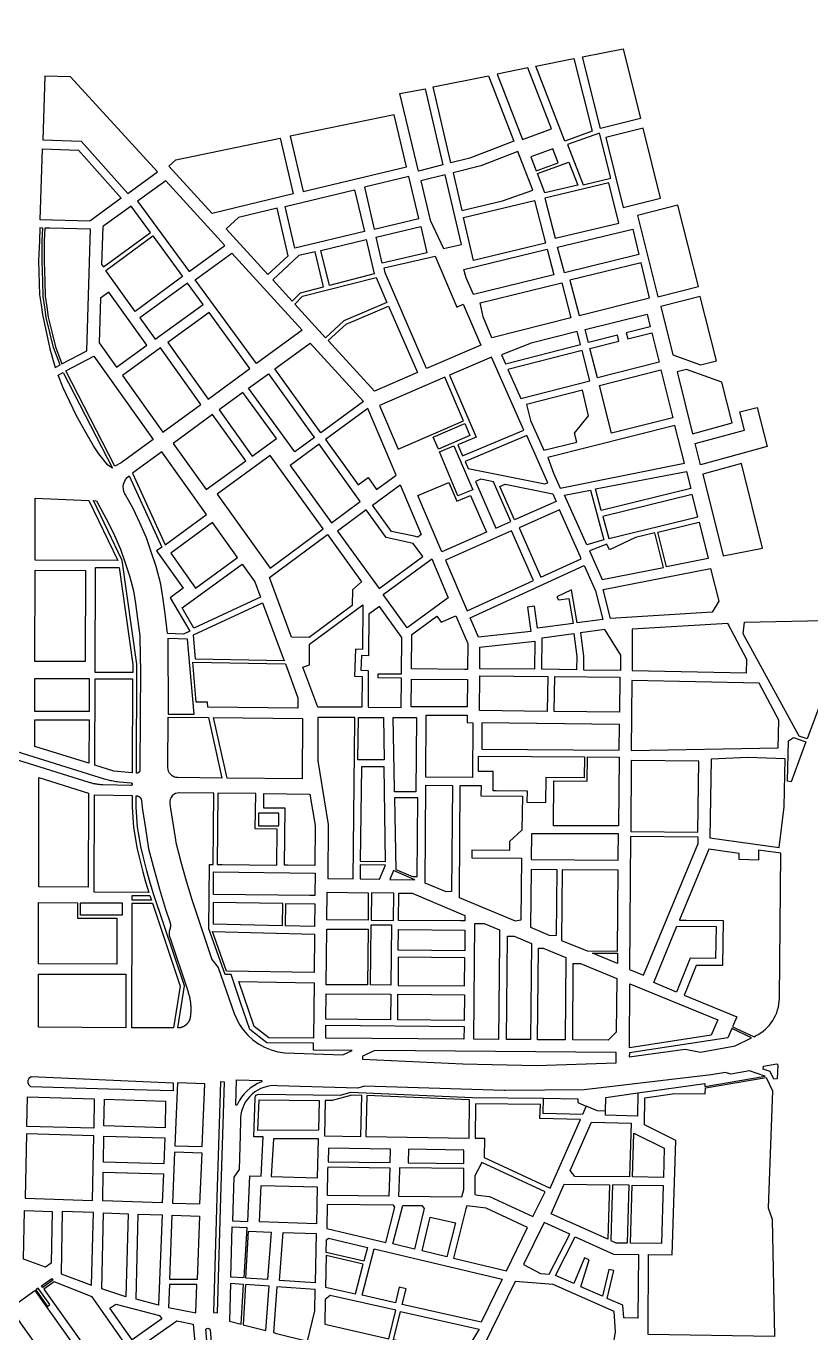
# Model space of a CAD drawing. Extents: x 407811 to 416949, y 4498993 to 4508589.
# Drawn here: x 409411 to 410185, y 4502920 to 4504209 of the extents above; entities that cross this region are included whole.
import ezdxf

# ---------------------------------------------------------------- set-up
doc = ezdxf.new("R2010")
doc.units = 0
doc.header["$LTSCALE"] = 40
doc.header["$MEASUREMENT"] = 0
for name, color, linetype in [('Images', 253, 'CONTINUOUS'), ('ΟΙΚ. ΤΕΤΡΑΓΩΝΑ ΣΤΑΥΡΟΥΠΟΛΗ', 74, 'CONTINUOUS'), ('ΟΙΚ.ΤΕΤΡΑΓΩΝΑ ΠΟΛΙΧΝΗ', 112, 'CONTINUOUS'), ('υπόλοιπο θεσσαλονίκης', 7, 'CONTINUOUS')]:
    doc.layers.add(name, color=color, linetype=linetype)
picture_1 = doc.add_image_def('image1.tif', size_in_pixel=(10278, 10088))

msp = doc.modelspace()

# ---------------------------------------------------------------- linework, layer by layer
at = {"layer": 'ΟΙΚ. ΤΕΤΡΑΓΩΝΑ ΣΤΑΥΡΟΥΠΟΛΗ'}
for points in [[(409429.2, 4504159.3), (409427.1, 4504096.4), (409465, 4504095), (409511, 4504043.6), (409540.3, 4504064.9), (409454.6, 4504158.6)], [(409773.8, 4504120.9), (409671.2, 4504099.9), (409684, 4504045.4), (409786, 4504069.9)], [(409661.4, 4504097.9), (409674.2, 4504043), (409594.1, 4504023.7), (409551.4, 4504070.5), (409558.4, 4504076.8)], [(409426.8, 4504087.4), (409462.3, 4504086.1), (409504.5, 4504038.9), (409473.4, 4504016.2), (409424.5, 4504017.5)], [(409788.3, 4504060.1), (409744.4, 4504049.6), (409754.1, 4504008.3), (409798.1, 4504018.8)], [(409548.4, 4504056), (409520.7, 4504035.8), (409571.6, 4503966.4), (409606.8, 4503992.1)], [(409734.7, 4504047.2), (409744.4, 4504005.9), (409675.8, 4503989.5), (409666.3, 4504030.8)], [(409514.2, 4504031.1), (409486.3, 4504010.8), (409485.1, 4503973.5), (409486.9, 4503971), (409533.3, 4504005)], [(409658.5, 4504028.9), (409620.3, 4504019.8), (409608.1, 4504008.5), (409649.3, 4503963.5), (409669.3, 4503982.1)], [(409424.2, 4504009.5), (409423.7, 4503996.8), (409422.9, 4503977.2), (409424, 4503943.7), (409425.4, 4503933.8), (409426.7, 4503924.3), (409434, 4503890.4), (409439.4, 4503871.8), (409444.1, 4503874.5), (409437.7, 4503891.7), (409433.9, 4503906.5), (409430.4, 4503921.2), (409429.1, 4503931.3), (409427.6, 4503942), (409427.1, 4503956.9), (409426.5, 4503976.6), (409426.4, 4503996.8), (409427.2, 4504009.4)], [(409434.2, 4504009.2), (409429.2, 4504009.3), (409428.4, 4503996.7), (409428.5, 4503976.7), (409429.1, 4503957), (409429.6, 4503942.1), (409431.1, 4503931.6), (409432.3, 4503921.5), (409435.9, 4503907), (409439.6, 4503892.3), (409445.9, 4503875.5), (409470.4, 4503888.4), (409474.2, 4504008.2)], [(409800, 4504011), (409806.2, 4503984.9), (409761.9, 4503974.8), (409755.9, 4504000.4)], [(409491.5, 4503964.4), (409489.2, 4503967.7), (409535.7, 4504001.8), (409565.1, 4503961.6), (409518.1, 4503927.2)], [(409746.2, 4503998.2), (409754.2, 4503964.1), (409709.9, 4503952.9), (409701.6, 4503987.4)], [(409613.6, 4503984.7), (409683, 4503908.8), (409638, 4503875.7), (409577.5, 4503958.3)], [(409695.7, 4503986.1), (409679.7, 4503982.3), (409654, 4503958.3), (409673.1, 4503937.4), (409681.3, 4503945.6), (409704, 4503951.4)], [(409814.3, 4503981.6), (409835.5, 4503931.4), (409842, 4503934.2), (409859.2, 4503894), (409805.8, 4503870.9), (409765, 4503965.2), (409763.9, 4503970.1)], [(409569.8, 4503955.2), (409522.8, 4503920.8), (409537.9, 4503899.7), (409585.3, 4503934.1)], [(409756.2, 4503960.5), (409766.7, 4503936.1), (409724.2, 4503917.9), (409706.1, 4503901.3), (409675.8, 4503934.4), (409683.4, 4503942.1)], [(409492.2, 4503946.3), (409484, 4503940.3), (409482.7, 4503896.2), (409499.9, 4503872.1), (409529.8, 4503893.8)], [(409768.3, 4503932.4), (409796.7, 4503867), (409754.3, 4503848.6), (409708.8, 4503898.4), (409726.4, 4503914.5)], [(409591.2, 4503926), (409550.5, 4503896.5), (409590.2, 4503840.8), (409631.5, 4503871)], [(409543.2, 4503891.2), (409505.7, 4503863.9), (409545.6, 4503808.1), (409582.9, 4503835.4)], [(409690.8, 4503895.8), (409743.4, 4503838.3), (409701.5, 4503807.5), (409656.2, 4503870.5)], [(409535.9, 4503801), (409504.4, 4503777.9), (409498.3, 4503774.7), (409449.8, 4503868.5), (409477.3, 4503883)], [(409869.7, 4503882.2), (409828.3, 4503864.3), (409854.7, 4503803.2), (409836.8, 4503795.5), (409841.4, 4503784.8), (409901.8, 4503810.2)], [(409447.1, 4503867), (409495.9, 4503772.7), (409491.2, 4503775.5), (409482.3, 4503786.8), (409477, 4503794.8), (409469.6, 4503807.7), (409460.1, 4503824.8), (409453.8, 4503838.1), (409447.3, 4503851.8), (409442.2, 4503864.2)], [(409693.3, 4503805.2), (409695.1, 4503802.8), (409675.9, 4503788.7), (409630.2, 4503851.4), (409649.8, 4503865.8)], [(409823.7, 4503862.3), (409759.4, 4503834.5), (409777.8, 4503791.4), (409842.3, 4503819.4)], [(409624.5, 4503847.3), (409601, 4503830.1), (409633.8, 4503784.6), (409657.6, 4503801.9), (409627.5, 4503843.3)], [(409724.8, 4503775), (409738.3, 4503756.2), (409748, 4503763.3), (409756.4, 4503751.6), (409775.7, 4503765.8), (409747.7, 4503831.5), (409706.2, 4503801)], [(409594.6, 4503825.4), (409555.9, 4503797.1), (409588.4, 4503751.7), (409627.3, 4503779.9)], [(409843.5, 4503816.6), (409848.5, 4503804.9), (409817.4, 4503791.4), (409812.4, 4503803.2)], [(409904.7, 4503804.9), (409843.8, 4503779.2), (409846.7, 4503772.3), (409922.5, 4503757.1), (409925.6, 4503758.1)], [(409544.6, 4503788.8), (409515.6, 4503767.6), (409547.8, 4503697.1), (409588.8, 4503727)], [(409699.7, 4503796.2), (409671.1, 4503775.2), (409712, 4503718.7), (409740.3, 4503739.6)], [(409818.5, 4503788.7), (409832.8, 4503794.8), (409851.4, 4503751.3), (409836.8, 4503745.3)], [(409651.6, 4503785.1), (409599, 4503747.1), (409651.3, 4503673.9), (409703.9, 4503712.7)], [(409793.4, 4503705.5), (409771.3, 4503710.1), (409752.6, 4503736.3), (409779.7, 4503756.3), (409800.6, 4503707.3), (409797.3, 4503704.7)], [(409827.8, 4503758.6), (409835.7, 4503740.1), (409849.1, 4503745.6), (409864.8, 4503709.5), (409820.9, 4503690.2), (409797.3, 4503745.7)], [(409859.4, 4503761.7), (409854.1, 4503759.4), (409874, 4503713.6), (409889, 4503720.2), (409871.7, 4503759.2)], [(409883.4, 4503756.8), (409930.4, 4503747.4), (409933.7, 4503739.9), (409892.6, 4503721.8), (409878.1, 4503754.5)], [(409746.2, 4503731.5), (409717.8, 4503710.6), (409758.9, 4503653.9), (409802.2, 4503685.4), (409792.7, 4503698.5), (409765.8, 4503704.2)], [(409957.2, 4503686), (409936.9, 4503731.5), (409897, 4503713.9), (409918.6, 4503665.1), (409958.4, 4503683.3)], [(409594.6, 4503718.9), (409553.3, 4503688.7), (409577.8, 4503654.4), (409619.1, 4503684.5)], [(409909.6, 4503665.5), (409889.7, 4503710.7), (409824.5, 4503681.9), (409845.8, 4503632), (409911.3, 4503661.8)], [(409708, 4503707.1), (409741.7, 4503660.5), (409732.6, 4503652.8), (409732.4, 4503637.2), (409689.8, 4503605.7), (409672.6, 4503605.9), (409650.7, 4503664.7)], [(409576.2, 4503615), (409564.5, 4503634.8), (409623.8, 4503677.9), (409636.3, 4503660.5), (409641.9, 4503645.5)], [(409808.5, 4503681.3), (409810.9, 4503683.1), (409827.2, 4503644.9), (409786.8, 4503615.3), (409763, 4503648.2)], [(409961.4, 4503676.5), (409972.4, 4503651.8), (409979.8, 4503623.4), (409954.5, 4503620), (409948.8, 4503652.6), (409934.4, 4503645.8), (409935.9, 4503642.7), (409946.3, 4503644.1), (409950.6, 4503619.5), (409915.4, 4503614.7), (409912.4, 4503636.5), (409905.5, 4503635.5), (409908.7, 4503611.7), (409856.9, 4503605.9), (409848.7, 4503625.2)], [(409644, 4503639.8), (409665.3, 4503582.6), (409577.8, 4503584.3), (409575.7, 4503608.2)], [(409742.9, 4503638), (409742.5, 4503593.8), (409735.8, 4503594), (409734.8, 4503567.4), (409742.2, 4503567.3), (409742, 4503536.8), (409698.4, 4503536.9), (409683.6, 4503576.5), (409690.2, 4503578.7), (409690.4, 4503599.2)], [(409776.9, 4503569.7), (409780.9, 4503569.7), (409781.3, 4503605.8), (409759.3, 4503636.2), (409748.8, 4503628.5), (409748.4, 4503587.6), (409741.5, 4503587.8), (409741, 4503573.3), (409748.3, 4503573.2), (409748, 4503536.8), (409780.6, 4503536.7), (409780.9, 4503565.7), (409757.9, 4503565.9), (409757.9, 4503569.9)], [(409834.8, 4503627.1), (409846.5, 4503599.7), (409846.2, 4503574.2), (409843.2, 4503574.2), (409791, 4503574.7), (409791.4, 4503608.7), (409816, 4503626.7), (409820.2, 4503620.9)], [(409951, 4503609.5), (409953.9, 4503587), (409953.8, 4503573.9), (409919.4, 4503574.3), (409919.7, 4503605.2)], [(409981.7, 4503613.6), (409957.6, 4503610.3), (409960.6, 4503587.4), (409960.5, 4503573.8), (409997.5, 4503573.4), (409997.6, 4503588.1)], [(409550.4, 4503604.6), (409550.9, 4503530.1), (409576.6, 4503529.9), (409570, 4503603.9)], [(409912.7, 4503602), (409912.4, 4503574.4), (409858.3, 4503574.9), (409858.4, 4503596)], [(409575.1, 4503581.3), (409666.5, 4503579.6), (409678.9, 4503546.2), (409678.7, 4503536), (409590, 4503536.9), (409589.5, 4503541.9), (409578.5, 4503542)], [(409790.9, 4503564.7), (409846.2, 4503564.2), (409845.9, 4503537.2), (409790.6, 4503537.3)], [(409858.2, 4503567.9), (409925.4, 4503567.2), (409924.8, 4503532.8), (409857.9, 4503533.6)], [(409932.4, 4503567.2), (409996.4, 4503566.5), (409996.2, 4503531.9), (409931.8, 4503532.7)], [(409595.6, 4503526.9), (409683.4, 4503525.9), (409682.9, 4503466.2), (409608.9, 4503467)], [(409735, 4503523.8), (409735, 4503526.8), (409698.4, 4503526.9), (409698.6, 4503484.2), (409708.8, 4503421.3), (409708.3, 4503367.9), (409733.3, 4503367.7)], [(409738.5, 4503526.8), (409763.3, 4503526.8), (409764, 4503485.1), (409738.1, 4503485)], [(409774, 4503456.6), (409772.8, 4503526.7), (409795.8, 4503526.7), (409795.2, 4503453.6), (409774, 4503453.6)], [(409805.5, 4503529.2), (409845.8, 4503529.2), (409845.8, 4503521.7), (409851.3, 4503521.6), (409851, 4503467.7), (409804.9, 4503467.9)], [(409860.3, 4503521.5), (409860.2, 4503495.7), (409995.9, 4503494.7), (409996.1, 4503519.9)], [(409874.5, 4503454.4), (409871.5, 4503454.4), (409871.5, 4503473.6), (409857, 4503473.6), (409857.1, 4503488.7), (409961.7, 4503487.9), (409961.4, 4503467.2), (409923.5, 4503467.5), (409923.3, 4503442.7), (409905.2, 4503442.9), (409905.3, 4503454.2)], [(409964.7, 4503487.9), (409995.8, 4503487.7), (409995.2, 4503420), (409931, 4503419.9), (409931.5, 4503464.4), (409964.4, 4503464.1)], [(409764.1, 4503478.1), (409741.5, 4503478), (409740.4, 4503385.1), (409765.2, 4503384.8)], [(409805.2, 4503459.9), (409831.3, 4503459.8), (409830.5, 4503355.3), (409825, 4503354.7), (409804.3, 4503363.3)], [(409838.3, 4503353.4), (409839.1, 4503459.7), (409859.5, 4503459.7), (409859.4, 4503449.6), (409900.3, 4503449.2), (409899.9, 4503415.8), (409887.6, 4503404.5), (409887.6, 4503395.7), (409850.6, 4503396), (409850.6, 4503388.5), (409899.6, 4503388.1), (409898.9, 4503326.8), (409893.4, 4503326.1), (409838.3, 4503349.1)], [(409604.1, 4503381.9), (409658, 4503381.2), (409658.3, 4503416.8), (409636.8, 4503417), (409637.2, 4503451.8), (409599.9, 4503452.1), (409599.1, 4503381.9)], [(409668.7, 4503381), (409665.7, 4503381.1), (409666.1, 4503437.3), (409645.1, 4503437.4), (409645.2, 4503451.7), (409690.7, 4503451.2), (409695.8, 4503420.3), (409695.4, 4503380.7)], [(409774.1, 4503447.6), (409775.3, 4503377), (409791.8, 4503369.9), (409796.4, 4503369.9), (409797.1, 4503447.6)], [(409640, 4503432.4), (409639.8, 4503420), (409660, 4503419.8), (409660.1, 4503432.3)], [(409995, 4503390.1), (409995.2, 4503412), (409909.4, 4503412), (409909.1, 4503386.9), (409995, 4503386.1)], [(410007.1, 4503409.3), (410006.1, 4503278.4), (410006.1, 4503278.4), (410019.9, 4503272.7), (410073.8, 4503402.6), (410073.8, 4503408.7)], [(409740.4, 4503381.6), (409740.2, 4503367.6), (409759.2, 4503367.3), (409765.1, 4503381.3)], [(409773.1, 4503375.8), (409769.4, 4503367), (409794.2, 4503366.7)], [(409909, 4503376.9), (409908.3, 4503319.9), (409927.5, 4503311.9), (409934, 4503312.2), (409934.5, 4503376.7)], [(409939.5, 4503376.7), (409938.9, 4503307), (409964.4, 4503296.6), (409964.4, 4503296.6), (409994.2, 4503296.4), (409994.9, 4503376.1)], [(409690.6, 4503351.2), (409595.4, 4503352.2), (409595.5, 4503374.5), (409695.8, 4503373.2), (409695.6, 4503351.1)], [(409748.3, 4503350), (409748.1, 4503326.9), (409707.4, 4503327.2), (409707.6, 4503354.5), (409748.3, 4503354)], [(409751.3, 4503353.9), (409751.1, 4503326.9), (409773.2, 4503326.7), (409773.4, 4503353.7)], [(409839.7, 4503326.2), (409778.2, 4503326.7), (409778.4, 4503353.6), (409791.5, 4503353.5), (409843.7, 4503331.6), (409843.7, 4503326.2)], [(409595.3, 4503344.2), (409595.2, 4503323.2), (409663.5, 4503321.5), (409663.8, 4503343.5)], [(409666.8, 4503343.5), (409695.6, 4503343.1), (409695.3, 4503320.7), (409666.5, 4503321.4)], [(409877.7, 4503305.5), (409876.7, 4503209.4), (409852.4, 4503209.5), (409853.4, 4503323.6), (409862.6, 4503323.8), (409877.8, 4503317.5)], [(409594.7, 4503315.7), (409695.3, 4503313.2), (409694.9, 4503275.2), (409608.5, 4503276.5)], [(409707.3, 4503318.2), (409748, 4503317.9), (409747.5, 4503263), (409706.8, 4503263.3)], [(409751, 4503322.4), (409771.1, 4503322.2), (409770.6, 4503262.9), (409750.5, 4503263)], [(409778.1, 4503317.7), (409843.6, 4503317.2), (409843.4, 4503296.8), (409777.9, 4503297.5)], [(409892.2, 4503311.3), (409909.3, 4503304), (409908.3, 4503209.1), (409884.7, 4503209.3), (409885.7, 4503311.1)], [(410052.9, 4503321), (410091.5, 4503320.7), (410091, 4503289.2), (410066, 4503289.4), (410052.5, 4503256), (410029.9, 4503265.4)], [(409920.9, 4503299.3), (409943.2, 4503290.1), (409942.5, 4503208.8), (409915.3, 4503209), (409916.3, 4503299.2)], [(409777.8, 4503290.5), (409777.6, 4503262.6), (409843.2, 4503262.1), (409843.4, 4503289.8)], [(409969.4, 4503294.5), (409994.2, 4503294.4), (409994.1, 4503284.3)], [(409957.6, 4503284.2), (409993.5, 4503269.5), (409993, 4503216.5), (409985, 4503208.6), (409950, 4503208.8), (409950.6, 4503284.1)], [(409620.6, 4503266.3), (409694.8, 4503265.2), (409694.3, 4503210.6), (409650.1, 4503211), (409635.6, 4503222.1)], [(410006.4, 4503264.2), (410093.1, 4503228.6), (410086.6, 4503213.6), (410005.9, 4503201.1)], [(409706.7, 4503254.3), (409770.5, 4503253.9), (409770.3, 4503228.6), (409706.5, 4503229.2)], [(409777.5, 4503253.8), (409843.1, 4503253.3), (409842.9, 4503227.9), (409777.3, 4503228.5)], [(409706.4, 4503223.5), (409842.8, 4503222.2), (409842.7, 4503209.6), (409706.3, 4503210.6)], [(410106.9, 4503220.1), (410102.9, 4503211), (410005.9, 4503196.1), (410005.8, 4503192), (410060.9, 4503199.7), (410076.2, 4503196.8), (410110.2, 4503203.1), (410126.5, 4503210.9)], [(409754.6, 4503198.3), (409742.6, 4503192.8), (409742.5, 4503189.8), (409841.6, 4503185.3), (409914.2, 4503183.6), (409992.8, 4503186.3), (409992.9, 4503196.5), (409873.7, 4503197.4)], [(410151.3, 4503185.2), (410152.3, 4503184.4), (410151.7, 4503170.6), (410148.5, 4503170), (410144.7, 4503177.8), (410137.9, 4503180.1), (410138.2, 4503183)], [(410140.9, 4503171.8), (410147.3, 4503158.5), (410142.9, 4503043.2), (410146.8, 4503032.1), (410149.2, 4502916.5), (410024.3, 4502918.4), (410024.8, 4502997.2), (410048.2, 4502996.8), (410051.6, 4503109.8), (410020.9, 4503125.1), (410021.1, 4503151.7), (410050.8, 4503155.9), (410080.8, 4503155.7), (410080.9, 4503161.6)], [(409559.9, 4503166.4), (409557.5, 4503104.4), (409584.5, 4503103.6), (409586.9, 4503165.5)], [(409602.4, 4503167.4), (409598.9, 4503053.6), (409595.5, 4502939.9), (409599.5, 4502939.8), (409602.9, 4503053.5), (409606.4, 4503167.3)], [(409412.1, 4503152.6), (409477.9, 4503150.8), (409477.4, 4503121.8), (409411.3, 4503123.6)], [(409548.3, 4503148.5), (409547.9, 4503122.3), (409487.4, 4503124), (409487.9, 4503150.5)], [(409640.6, 4503149.9), (409699.7, 4503149.2), (409699.1, 4503119.9), (409639.4, 4503119.6)], [(409708.7, 4503149.1), (409705.7, 4503149.1), (409705, 4503114.1), (409741, 4503113.6), (409741.8, 4503153.9), (409732.1, 4503154.3), (409712.7, 4503149)], [(409746.8, 4503154), (409746, 4503113.6), (409847.8, 4503112.1), (409848.2, 4503149.7)], [(409854.1, 4503145.8), (409853.8, 4503112), (409862.8, 4503111.9), (409862.6, 4503092.9), (409927.9, 4503062.8), (409957.6, 4503130.3), (409917.6, 4503131.4), (409918.1, 4503145.1)], [(409968.6, 4503127.9), (410007.6, 4503126.7), (410006, 4503073.7), (409952.1, 4503074.3), (409947.5, 4503080)], [(409411.1, 4503116.1), (409409.6, 4503052.7), (409476.3, 4503050.5), (409477.3, 4503114.3)], [(409487.3, 4503114), (409547.5, 4503112.3), (409546.5, 4503086.8), (409486.9, 4503088.3)], [(409696, 4503111.4), (409654.6, 4503111.2), (409652.5, 4503074.2), (409698.1, 4503073), (409699, 4503111.4)], [(410010.3, 4503117), (410040.3, 4503102), (410039.5, 4503073.2), (410009, 4503073.7)], [(409556.9, 4503098), (409555, 4503048), (409582.2, 4503047.1), (409584.2, 4503097.1)], [(409708.9, 4503102.1), (409708.7, 4503088.6), (409769.8, 4503087.8), (409770.3, 4503101.2)], [(409788.1, 4503101), (409787.6, 4503087.6), (409842.6, 4503087), (409842.7, 4503100.2)], [(409708.5, 4503080.6), (409708.6, 4503083.6), (409769.6, 4503082.8), (409768.5, 4503054.8), (409708, 4503055.4)], [(409779, 4503079.7), (409778, 4503054.7), (409840.5, 4503054), (409842.4, 4503061.4), (409842.6, 4503082), (409779.1, 4503082.7)], [(409856.3, 4503055.9), (409867.8, 4503054.4), (409910.7, 4503034.6), (409922.7, 4503059.2), (409860.2, 4503088), (409853.5, 4503074.7), (409853.3, 4503056.3)], [(409486.8, 4503078.3), (409546.1, 4503076.8), (409545, 4503048.3), (409486.3, 4503050.2)], [(409941.6, 4503066.5), (409986.3, 4503065.9), (409984.7, 4503012.4), (409928.9, 4503037.5)], [(409642.5, 4503065.4), (409697.9, 4503064), (409697.2, 4503027.5), (409640.8, 4503029.4)], [(409988.7, 4503045.9), (409987.6, 4503011), (409992.7, 4503008.7), (410004.1, 4503008.6), (410005.8, 4503065.7), (409989.3, 4503065.9)], [(410008.7, 4503065.6), (410039.2, 4503065.2), (410037.5, 4503008), (410007.1, 4503008.5)], [(409408.9, 4503040.7), (409436.2, 4503039.8), (409435.4, 4502988.8), (409429.7, 4502984.9), (409408, 4502992.7)], [(409707.8, 4503046.4), (409707.3, 4503023), (409765.6, 4503009.2), (409774.6, 4503043.8), (409773.1, 4503045.8)], [(409802.9, 4503040), (409793.9, 4503002.5), (409772.4, 4503007.6), (409782.4, 4503045.6), (409801.2, 4503045.4), (409803.5, 4503042.5)], [(409844.6, 4503042.4), (409832.5, 4502993.5), (409884.5, 4502981.3), (409905.4, 4503023.8), (409864.5, 4503042.8), (409845.4, 4503045.3)], [(409446.3, 4503039.5), (409445.3, 4502978.3), (409475.3, 4502967), (409477, 4503038.5)], [(409487, 4503038.2), (409511.2, 4503037.4), (409509.1, 4502955.4), (409485.2, 4502963.5)], [(409521.2, 4503037.1), (409544.8, 4503036.3), (409541.3, 4502947.3), (409519.1, 4502953.2)], [(409554.8, 4503036), (409581.8, 4503035.1), (409579.3, 4502972.5), (409552.3, 4502972.5)], [(409921.7, 4503028.7), (409901.5, 4502987.4), (409918.1, 4502978.6), (409926.8, 4502977.9), (409947, 4503017.3)], [(409614.1, 4503024.5), (409628.3, 4503024), (409625.5, 4502974.2), (409612.6, 4502975)], [(409630.1, 4503020.2), (409652.4, 4503019.4), (409648.8, 4502972.5), (409627.5, 4502974)], [(409664.4, 4503019.1), (409697, 4503018), (409696, 4502969.3), (409660.8, 4502971.7)], [(409952.4, 4503014.8), (409990.2, 4502997.7), (410014.8, 4502997.3), (410014.4, 4502934.5), (410000.3, 4502934.8), (409999.5, 4502947.2), (409984.1, 4502954), (409990.5, 4502981.5), (409985.5, 4502982.3), (409979.4, 4502956), (409958, 4502965.5), (409966.3, 4502992.1), (409961.7, 4502993.8), (409951.2, 4502968.5), (409932.9, 4502976.5)], [(409709, 4503013.3), (409747.4, 4503004.3), (409743.8, 4502990.7), (409706.8, 4502999.2), (409707, 4503011.8)], [(409772.1, 4502950.2), (409742.1, 4502957), (409754, 4503002.7), (409880.5, 4502973), (409859.7, 4502930.5), (409781.8, 4502948.1), (409785.6, 4502963.5), (409778.8, 4502965.1), (409775, 4502949.6)], [(409706.7, 4502996.2), (409706, 4502965.1), (409735.5, 4502958.5), (409743.1, 4502987.8)], [(409422.5, 4502964.1), (409420.1, 4502962.4), (409431.6, 4502946.1), (409434.1, 4502947.8)], [(409436.1, 4502973.7), (409437.3, 4502972.1), (409427, 4502964.7), (409425.8, 4502966.3)], [(409438.4, 4502970.4), (409428.2, 4502963.1), (409501.2, 4502860.4), (409528.7, 4502879.8), (409475.8, 4502955.5)], [(409552.1, 4502967.5), (409551.2, 4502945), (409578, 4502939.8), (409579.1, 4502967.5)], [(409612.4, 4502968.5), (409611.3, 4502931.4), (409622.9, 4502928.4), (409625.1, 4502967.7)], [(409627.1, 4502967.5), (409624.9, 4502927.9), (409647.3, 4502922.2), (409650.4, 4502965.9)], [(409657.6, 4502919.5), (409688.3, 4502911.7), (409695.4, 4502941.8), (409695.8, 4502962.8), (409658.1, 4502965.4), (409654.7, 4502920.3)], [(409987.5, 4502891.9), (409992.1, 4502921.1), (409990.9, 4502941.2), (409930.8, 4502967.6), (409893.2, 4502970.6), (409861.9, 4502906.7), (409985.1, 4502879.2)], [(409419.2, 4502961.8), (409490.2, 4502861.9), (409482.6, 4502856.1), (409462.6, 4502849), (409394.8, 4502944.4)], [(409708.3, 4502927.8), (409768.4, 4502914.2), (409775.3, 4502942.4), (409710.8, 4502956.9), (409705.8, 4502953), (409705.3, 4502928.5)], [(409499.2, 4502948.2), (409542.3, 4502937.1), (409544.6, 4502933.8), (409515.2, 4502913), (409493.4, 4502944.2)], [(409838.9, 4502898.4), (409773.3, 4502913.1), (409780.1, 4502941.2), (409857.8, 4502923.7), (409842, 4502897.7)], [(409559.3, 4502931.9), (409575.6, 4502928.4), (409577.8, 4502903.1), (409557.7, 4502888.9), (409556.5, 4502890.5), (409539.4, 4502878.4), (409520.9, 4502904.8)]]:
    msp.add_lwpolyline(points, close=True, dxfattribs=at)
for points in [[(409512.3, 4503765.2), (409544.5, 4503694.7), (409539.4, 4503691), (409565.7, 4503654.2), (409552.7, 4503644.7), (409572.2, 4503611.9), (409566.1, 4503609), (409550.3, 4503609.6), (409548, 4503628.9), (409546, 4503643.6), (409543.7, 4503658.3), (409538.9, 4503675.6), (409534, 4503690), (409529.3, 4503703.9), (409522.8, 4503718.8), (409516.2, 4503733), (409508.8, 4503746.2), (409508.2, 4503747.2, -0.374136)], [(409550.8, 4503527.1), (409590.5, 4503526.8), (409603.7, 4503467.1), (409560.4, 4503467.5, -0.405985), (409550.5, 4503477.6)], [(409600.3, 4503280.1), (409616.1, 4503234.8), (409617.8, 4503230.7), (409620.9, 4503224.5), (409624.8, 4503218.8), (409629.3, 4503213.6), (409634.4, 4503208.9), (409640, 4503204.9), (409646, 4503201.6), (409652.4, 4503199), (409659, 4503197.2), (409665.8, 4503196.2), (409723, 4503194.2), (409732.3, 4503198.4), (409694.2, 4503198.7), (409694.3, 4503205.6), (409648.3, 4503206), (409631.3, 4503219), (409622.6, 4503244.7), (409612.9, 4503273.4), (409606.9, 4503273.5), (409591.1, 4503318.4), (409591.6, 4503381.7), (409595.1, 4503381.7), (409595.9, 4503452.2), (409561.8, 4503452.5, 0.450375), (409552.5, 4503442.2), (409552.9, 4503439.1), (409555.4, 4503422.5), (409558, 4503406.1), (409558.4, 4503403.4), (409563.3, 4503384.5), (409568.7, 4503365.6), (409574.2, 4503347.2), (409593.9, 4503288.3)], [(410062, 4503326.9), (410098.6, 4503326.6), (410097.8, 4503282.2), (410071.8, 4503282.3), (410061.8, 4503257.6), (410060, 4503253), (410111.9, 4503231.7), (410107.7, 4503221.9), (410124, 4503214.3), (410128.9, 4503212), (410130.5, 4503212.8, 0.281627), (410154, 4503249.9), (410155.2, 4503392.9), (410133.2, 4503396), (410133.2, 4503386.2), (410114.4, 4503386.6), (410114.4, 4503392.6), (410084.3, 4503396.8), (410055.4, 4503327.1), (410055.4, 4503327)], [(409415.7, 4503172.7), (409555.9, 4503166.5), (409555.6, 4503158.6), (409491.9, 4503160.4), (409415.4, 4503162.5, -0.590617)], [(409618.4, 4503169.4), (409642.9, 4503168.7, -0.678921), (409642.9, 4503167.4, 0.204696), (409619, 4503144.9, -0.602885), (409617.7, 4503144.9)], [(409591.8, 4502923.5, -0.04374), (409592, 4502923.2, -0.045338), (409592.2, 4502922.8), (409608.3, 4502732.6, -0.584801), (409604.6, 4502731.8, -0.059233), (409604.3, 4502732.2), (409602, 4502759.9), (409588.1, 4502923.5, -0.531484)]]:
    msp.add_lwpolyline(points, format="xyb", close=True, dxfattribs=at)
msp.add_lwpolyline([(410014.2, 4503156.6), (410014.4, 4503156.6), (410080.5, 4503166), (410080.4, 4503163), (410139.8, 4503173.1), (410139.7, 4503173.2), (410124.6, 4503178.2), (410106, 4503175), (410100.7, 4503176.6), (410086.5, 4503174.3), (409961.2, 4503159.7), (409883.5, 4503158.8), (409882.5, 4503158.9), (409744.4, 4503163.1), (409737.8, 4503161.3), (409658.4, 4503163.7, 0.420253), (409622.3, 4503132), (409622.2, 4503129.3), (409621.8, 4503114.9), (409620.8, 4503081), (409615.5, 4503073.4), (409614.2, 4503030.3), (409629.3, 4503029.7), (409631.4, 4503074.7), (409642.6, 4503074.4), (409644.7, 4503113.4), (409635.2, 4503113.3), (409636.7, 4503151.4, -0.002961), (409636.7, 4503151.5, -0.050134), (409636.7, 4503152.2, -0.340902), (409640, 4503155.4), (409721, 4503154.4), (409730.9, 4503157.2), (409851.1, 4503152.1), (409921.3, 4503151.3)], format="xyb", dxfattribs=at)
for points in [[(410014.2, 4503156.6), (410014, 4503133.5), (409982.3, 4503134.5), (409982.4, 4503138.5)], [(409963.4, 4503143.5), (409959.8, 4503135.2), (409920.8, 4503136.3), (409921.3, 4503151.3)], [(409982.4, 4503138.5), (409974.3, 4503138.8), (409963.4, 4503143.5)]]:
    msp.add_lwpolyline(points, dxfattribs=at)
at = {"layer": 'ΟΙΚ. ΤΕΤΡΑΓΩΝΑ ΣΤΑΥΡΟΥΠΟΛΗ', "ltscale": 0.8}
for points in [[(409982.4, 4503138.5), (409982.8, 4503152.2), (410014.2, 4503156.6)], [(409921.3, 4503151.3), (409955.2, 4503150.9), (409955.1, 4503147.1), (409963.4, 4503143.5)]]:
    msp.add_lwpolyline(points, dxfattribs=at)
at = {"layer": 'ΟΙΚ. ΤΕΤΡΑΓΩΝΑ ΣΤΑΥΡΟΥΠΟΛΗ', "ltscale": 4}
msp.add_lwpolyline([(409809.4, 4503033.9), (409834.2, 4503028.4), (409825.9, 4502995.1), (409801.5, 4503000.8)], close=True, dxfattribs=at)
at = {"layer": 'ΟΙΚ.ΤΕΤΡΑΓΩΝΑ ΠΟΛΙΧΝΗ'}
for points in [[(409951.2, 4504176.5), (409969.2, 4504104.8), (409942.3, 4504095.2), (409913.6, 4504168.9)], [(409999.8, 4504186.2), (410017, 4504117.5), (409977.3, 4504107.5), (409959.5, 4504178.2)], [(409905.7, 4504167.3), (409875.3, 4504161.2), (409900.3, 4504096.8), (409929, 4504107.3)], [(409866.8, 4504159.5), (409891.9, 4504095.1), (409848.5, 4504078.3), (409829.8, 4504073.6), (409812.2, 4504148.5)], [(409804.4, 4504146.8), (409822, 4504071.6), (409797.7, 4504065.5), (409779.5, 4504142)], [(409976.3, 4504103.1), (409944.7, 4504091.8), (409960.2, 4504052), (409987.5, 4504058.5)], [(410019.4, 4504107.8), (409982.6, 4504098.6), (409999.9, 4504029.7), (410036.7, 4504039)], [(409895.9, 4504084.8), (409859.4, 4504070.7), (409832, 4504063.8), (409840.7, 4504026.6), (409880.6, 4504036.1), (409910.7, 4504046.6)], [(409930.3, 4504087.5), (409908.6, 4504079.6), (409914, 4504065.8), (409935.6, 4504073.7)], [(409946.1, 4504074.3), (409954.9, 4504051.8), (409922.5, 4504044.1), (409915.1, 4504063.1)], [(409824.3, 4504061.9), (409800, 4504055.8), (409809.2, 4504017.3), (409822.4, 4503989.1), (409840.4, 4503993.1)], [(409985.6, 4504054), (409922.4, 4504038.9), (409932.8, 4503999.3), (409995.5, 4504014.2)], [(409912.2, 4504036.5), (409923.3, 4503994.4), (409852.2, 4503977.5), (409842.3, 4504019.8)], [(410053.8, 4504032), (410014, 4504021.9), (410034.1, 4503941.5), (410074.2, 4503951.8)], [(410009.2, 4504008.2), (410015.4, 4503983.3), (409941.8, 4503965.3), (409935.1, 4503990.6)], [(409924.8, 4503988.6), (409931.5, 4503963.2), (409852, 4503943.8), (409844.8, 4503960.2), (409842.4, 4503968.5)], [(410017.5, 4503975), (409947.3, 4503957.9), (409956.4, 4503923.3), (410025.8, 4503940.7)], [(409939.2, 4503955.4), (409948.3, 4503920.8), (409870.2, 4503901.2), (409861.7, 4503922), (409858.8, 4503935.7)], [(410075.7, 4503941.9), (410037, 4503931.9), (410048.9, 4503884.3), (410076.2, 4503874.4), (410091.8, 4503878.5)], [(410023.4, 4503924.6), (410026.5, 4503912.1), (410002.8, 4503906), (410004.3, 4503900.2), (410028, 4503906.2), (410035.2, 4503877.3), (409974.4, 4503861.7), (409967, 4503890.7), (409995.6, 4503898), (409994.1, 4503903.8), (409965.6, 4503896.5), (409962.3, 4503909.4)], [(409954.5, 4503907.4), (409908.9, 4503896), (409879.7, 4503884.3), (409883.6, 4503875.6), (409957.8, 4503894.5)], [(409959.3, 4503888.7), (409886, 4503870), (409898.9, 4503841.3), (409966.9, 4503858.8)], [(410037.1, 4503869.6), (410048.9, 4503822.3), (409988.3, 4503807.1), (409976.4, 4503854)], [(410062.4, 4503869.9), (410053.1, 4503867.5), (410068.3, 4503806.6), (410107.4, 4503817.2), (410097.2, 4503857.3)], [(409959.8, 4503849.7), (409904.4, 4503835.5), (409908.5, 4503819.6), (409921.6, 4503790.3), (409953.9, 4503798.4), (409951.9, 4503807.2), (409965.6, 4503824.3)], [(410131.9, 4503832.4), (410141.8, 4503794.1), (410076, 4503775.9), (410070.8, 4503796.9), (410119.5, 4503810.1), (410114.9, 4503828.2)], [(410050.9, 4503814.6), (409925.5, 4503783), (409931.2, 4503767.7), (409937.7, 4503753), (410060.2, 4503777.4)], [(410116.4, 4503777.2), (410078.3, 4503766.6), (410098.4, 4503686.2), (410137.2, 4503693.7)], [(410062.2, 4503769.3), (410066.4, 4503752.6), (409978.2, 4503731), (409972.6, 4503752.1)], [(409967.7, 4503751.1), (409980.7, 4503701.8), (409963.8, 4503697), (409942, 4503745.9)], [(410067.8, 4503746.7), (409979.7, 4503725.1), (409985.5, 4503703.4), (410073.4, 4503724.6)], [(410074.7, 4503719.3), (410083.7, 4503683.4), (410042.4, 4503675.4), (410033.9, 4503709.4)], [(410031, 4503708.7), (410011.8, 4503704.1), (409986.2, 4503692.1), (409983.7, 4503697.7), (409966.4, 4503691), (409978.9, 4503663), (410039.5, 4503674.8)], [(410086.1, 4503673.6), (410094.1, 4503641.5), (410087.5, 4503630.6), (409987.3, 4503624.5), (409979.9, 4503653)], [(410212.5, 4503622.7), (410223.4, 4503618.6), (410181.2, 4503505.6), (410173.5, 4503508.3), (410118.1, 4503609.3), (410119.4, 4503620.7)], [(410102.9, 4503619.5), (410008.8, 4503613.8), (410008.5, 4503573.1), (410121.4, 4503570.9), (410121.7, 4503584)], [(410008.4, 4503563.1), (410007.8, 4503494.3), (410152.8, 4503496.7), (410153.4, 4503524.3), (410134.1, 4503560.7)], [(410167.8, 4503507.1), (410180.1, 4503502.8), (410165.4, 4503463.4), (410162.1, 4503464), (410162.9, 4503503.8)], [(410007.8, 4503484.3), (410007.2, 4503414.4), (410073.5, 4503413.7), (410074.6, 4503483.7)], [(410122.7, 4503487.3), (410086.6, 4503485.6), (410085.4, 4503408.2), (410153.6, 4503398.6), (410158.5, 4503438.6), (410159.6, 4503485.9)]]:
    msp.add_lwpolyline(points, close=True, dxfattribs=at)
at = {"layer": 'υπόλοιπο θεσσαλονίκης'}
for points in [[(409419.6, 4503743), (409472.6, 4503740.8), (409501, 4503681.6), (409419.5, 4503682), (409419.6, 4503743)], [(409477.2, 4503740.6), (409480, 4503740.5), (409484.6, 4503731.8), (409491.7, 4503719.2), (409497.9, 4503706.1), (409503.7, 4503692.9), (409508.3, 4503679.4), (409512.6, 4503666.6), (409516.7, 4503651.8), (409518.7, 4503639.1), (409520.7, 4503624.2), (409522.8, 4503607.4), (409523.3, 4503586.5), (409523.5, 4503573), (409523.3, 4503529), (409523, 4503475), (409523, 4503474.9), (409523, 4503474.9), (409523, 4503474.8), (409523, 4503474.8), (409523, 4503474.7), (409523, 4503474.6), (409522.9, 4503474.6), (409522.9, 4503474.5), (409522.9, 4503474.5), (409522.9, 4503474.4), (409522.9, 4503474.4), (409522.9, 4503474.3), (409522.9, 4503474.2), (409522.9, 4503474.2), (409522.8, 4503474.1), (409522.8, 4503474.1), (409522.8, 4503474), (409522.8, 4503474), (409522.8, 4503473.9), (409522.8, 4503473.9), (409522.7, 4503473.8), (409522.7, 4503473.8), (409522.7, 4503473.7), (409522.7, 4503473.7), (409522.6, 4503473.6), (409522.6, 4503473.6), (409522.6, 4503473.5), (409522.6, 4503473.5), (409522.5, 4503473.4), (409522.5, 4503473.4), (409522.5, 4503473.3), (409522.4, 4503473.3), (409522.4, 4503473.2), (409522.4, 4503473.2), (409522.3, 4503473.1), (409522.3, 4503473.1), (409522.3, 4503473), (409522.2, 4503473), (409522.2, 4503472.9), (409522.2, 4503472.9), (409522.1, 4503472.9), (409522.1, 4503472.8), (409522.1, 4503472.8), (409522, 4503472.7), (409522, 4503472.7), (409521.9, 4503472.7), (409521.9, 4503472.6), (409521.8, 4503472.6), (409521.8, 4503472.5), (409521.8, 4503472.5), (409521.7, 4503472.5), (409521.7, 4503472.4), (409521.6, 4503472.4), (409521.6, 4503472.4), (409521.5, 4503472.3), (409521.5, 4503472.3), (409521.4, 4503472.3), (409521.4, 4503472.2), (409521.3, 4503472.2), (409521.3, 4503472.2), (409521.2, 4503472.2), (409521.2, 4503472.1), (409521.1, 4503472.1), (409521.1, 4503472.1), (409521, 4503472.1), (409521, 4503472), (409520.9, 4503472), (409520.9, 4503472), (409520.8, 4503472), (409520.8, 4503472), (409520.7, 4503471.9), (409520.7, 4503471.9), (409520.6, 4503471.9), (409520.5, 4503471.9), (409520.5, 4503471.9), (409520.4, 4503471.9), (409520.4, 4503471.9), (409520.3, 4503471.8), (409520.3, 4503471.8), (409520.2, 4503471.8), (409520.1, 4503471.8), (409520.1, 4503471.8), (409520, 4503471.8), (409520, 4503471.8), (409519.9, 4503471.8), (409519.9, 4503471.8), (409519.8, 4503471.8), (409519.8, 4503471.8), (409519.7, 4503471.8), (409519.6, 4503471.8), (409519.6, 4503471.8), (409519.5, 4503471.8), (409519.5, 4503471.8), (409519.4, 4503471.8), (409519.8, 4503579.2), (409505.5, 4503681.5), (409477.2, 4503740.6)], [(409419.5, 4503672), (409469.2, 4503671.8), (409468.9, 4503582.1), (409419.4, 4503582.1), (409419.5, 4503672)], [(409479.2, 4503674.8), (409502.4, 4503674.6), (409515.8, 4503579), (409515.8, 4503571), (409478.9, 4503571), (409479.2, 4503674.8)], [(409419.4, 4503565.1), (409472.9, 4503565.1), (409472.8, 4503532.6), (409419.3, 4503532.6), (409419.4, 4503565.1)], [(409478.9, 4503565), (409515.7, 4503565), (409515.4, 4503472.2), (409497.1, 4503474), (409478.6, 4503479.7), (409478.9, 4503565)], [(409419.3, 4503524.6), (409472.7, 4503524.6), (409472.6, 4503481.6), (409419.3, 4503498.2), (409419.3, 4503524.6)], [(409423.2, 4503467.6), (409472.3, 4503452.3), (409471.9, 4503359.5), (409423.1, 4503359.7), (409423.2, 4503467.6)], [(409478.2, 4503450.6), (409515.3, 4503449.7), (409515.3, 4503438.4), (409516, 4503428.3), (409516.7, 4503418.2), (409518.1, 4503408.7), (409519.9, 4503398.7), (409522.3, 4503389.1), (409525.8, 4503374.5), (409528.5, 4503364.8), (409531.8, 4503354.3), (409477.9, 4503354.5), (409478.2, 4503450.6)], [(409524.5, 4503445), (409525.3, 4503438), (409528.4, 4503417.4), (409531.5, 4503397.2), (409537, 4503376.6), (409542.3, 4503357.6), (409548.2, 4503337.8), (409552.5, 4503325.3), (409552.6, 4503325), (409552.6, 4503324.8), (409552.7, 4503324.6), (409552.7, 4503324.4), (409552.8, 4503324.2), (409552.8, 4503324), (409552.9, 4503323.8), (409552.9, 4503323.6), (409552.9, 4503323.4), (409553, 4503323.2), (409553, 4503323), (409553, 4503322.8), (409553, 4503322.6), (409553, 4503322.4), (409553.1, 4503322.2), (409553.1, 4503322), (409553.1, 4503321.8), (409553.1, 4503321.6), (409553.1, 4503321.4), (409553.1, 4503321.2), (409553.1, 4503321), (409553, 4503320.8), (409553, 4503320.6), (409553, 4503320.4), (409553, 4503320.2), (409553, 4503320), (409552.9, 4503319.8), (409552.9, 4503319.6), (409552.9, 4503319.4), (409552.8, 4503319.2), (409552.8, 4503319), (409552.7, 4503318.8), (409552.7, 4503318.6), (409552.6, 4503318.4), (409552.6, 4503318.2), (409552.5, 4503318.1), (409552.4, 4503317.9), (409552.4, 4503317.7), (409552.3, 4503317.5), (409552.2, 4503317.3), (409552.2, 4503317.1), (409552.1, 4503316.9), (409552.1, 4503316.7), (409552, 4503316.5), (409552, 4503316.3), (409551.9, 4503316.1), (409551.9, 4503315.9), (409551.9, 4503315.7), (409551.8, 4503315.5), (409551.8, 4503315.3), (409551.8, 4503315.1), (409551.8, 4503314.9), (409551.7, 4503314.7), (409551.7, 4503314.5), (409551.7, 4503314.3), (409551.7, 4503314.1), (409551.7, 4503313.9), (409551.7, 4503313.7), (409551.7, 4503313.5), (409551.7, 4503313.3), (409551.7, 4503313.1), (409551.7, 4503312.9), (409551.7, 4503312.7), (409551.8, 4503312.5), (409551.8, 4503312.3), (409551.8, 4503312.1), (409551.8, 4503311.9), (409551.9, 4503311.7), (409551.9, 4503311.6), (409551.9, 4503311.4), (409552, 4503311.2), (409552, 4503311), (409552.1, 4503310.8), (409552.1, 4503310.6), (409552.2, 4503310.4), (409552.3, 4503310.1), (409570.4, 4503256.2), (409570.7, 4503255.2), (409571, 4503254.3), (409571.2, 4503253.4), (409571.5, 4503252.5), (409571.7, 4503251.6), (409571.9, 4503250.7), (409572.1, 4503249.8), (409572.3, 4503248.8), (409572.4, 4503247.9), (409572.6, 4503247), (409572.7, 4503246.1), (409572.8, 4503245.2), (409572.9, 4503244.2), (409573, 4503243.3), (409573.1, 4503242.4), (409573.1, 4503241.4), (409573.1, 4503240.5), (409573.2, 4503239.6), (409573.2, 4503238.6), (409573.1, 4503237.7), (409573.1, 4503236.8), (409573.1, 4503235.8), (409573, 4503234.9), (409572.9, 4503234), (409572.8, 4503233), (409572.7, 4503232.1), (409572.6, 4503231.2), (409572.5, 4503230.8), (409572.5, 4503230.6), (409572.4, 4503230.4), (409572.4, 4503230.2), (409572.3, 4503230), (409572.3, 4503229.8), (409572.2, 4503229.6), (409572.1, 4503229.4), (409572.1, 4503229.1), (409572, 4503228.9), (409571.9, 4503228.7), (409571.8, 4503228.5), (409571.8, 4503228.3), (409571.7, 4503228.1), (409571.6, 4503227.9), (409571.5, 4503227.7), (409571.4, 4503227.5), (409571.3, 4503227.3), (409571.2, 4503227.2), (409571.1, 4503227), (409571, 4503226.8), (409570.9, 4503226.6), (409570.8, 4503226.4), (409570.7, 4503226.2), (409570.5, 4503226), (409570.4, 4503225.9), (409570.3, 4503225.7), (409570.1, 4503225.5), (409570, 4503225.3), (409569.9, 4503225.2), (409569.7, 4503225), (409569.6, 4503224.8), (409569.5, 4503224.7), (409569.3, 4503224.5), (409569.2, 4503224.4), (409569, 4503224.2), (409568.8, 4503224.1), (409568.7, 4503223.9), (409568.5, 4503223.8), (409568.4, 4503223.6), (409568.2, 4503223.5), (409568, 4503223.3), (409567.9, 4503223.2), (409567.7, 4503223.1), (409567.5, 4503223), (409567.3, 4503222.8), (409567.2, 4503222.7), (409567, 4503222.6), (409566.8, 4503222.5), (409566.6, 4503222.4), (409566.4, 4503222.2), (409566.2, 4503222.1), (409566, 4503222), (409565.8, 4503221.9), (409565.6, 4503221.8), (409565.5, 4503221.8), (409565.3, 4503221.7), (409565.1, 4503221.6), (409564.9, 4503221.5), (409564.7, 4503221.4), (409564.4, 4503221.3), (409564.2, 4503221.3), (409564, 4503221.2), (409563.8, 4503221.1), (409563.6, 4503221.1), (409563.4, 4503221), (409563.2, 4503221), (409563, 4503220.9), (409562.8, 4503220.9), (409562.6, 4503220.8), (409562.4, 4503220.8), (409562.1, 4503220.8), (409561.9, 4503220.7), (409561.7, 4503220.7), (409561.5, 4503220.7), (409561.3, 4503220.7), (409561.1, 4503220.6), (409560.8, 4503220.6), (409560.6, 4503220.6), (409560.4, 4503220.6), (409560.2, 4503220.6), (409566.9, 4503262.1), (409536.1, 4503353.9), (409532.4, 4503365.9), (409529.6, 4503375.6), (409526.1, 4503390), (409523.8, 4503399.6), (409522.1, 4503409.3), (409520.7, 4503418.7), (409520, 4503428.6), (409519.3, 4503438.5), (409519.3, 4503449.6), (409519.4, 4503449.6), (409519.5, 4503449.6), (409519.6, 4503449.6), (409519.7, 4503449.6), (409519.8, 4503449.6), (409519.9, 4503449.6), (409520, 4503449.5), (409520.1, 4503449.5), (409520.2, 4503449.5), (409520.2, 4503449.5), (409520.3, 4503449.5), (409520.4, 4503449.5), (409520.5, 4503449.4), (409520.6, 4503449.4), (409520.7, 4503449.4), (409520.8, 4503449.4), (409520.9, 4503449.3), (409520.9, 4503449.3), (409521, 4503449.3), (409521.1, 4503449.3), (409521.2, 4503449.2), (409521.3, 4503449.2), (409521.4, 4503449.2), (409521.5, 4503449.1), (409521.5, 4503449.1), (409521.6, 4503449), (409521.7, 4503449), (409521.8, 4503449), (409521.9, 4503448.9), (409521.9, 4503448.9), (409522, 4503448.8), (409522.1, 4503448.8), (409522.2, 4503448.7), (409522.2, 4503448.7), (409522.3, 4503448.6), (409522.4, 4503448.6), (409522.5, 4503448.5), (409522.5, 4503448.5), (409522.6, 4503448.4), (409522.7, 4503448.3), (409522.7, 4503448.3), (409522.8, 4503448.2), (409522.9, 4503448.2), (409522.9, 4503448.1), (409523, 4503448), (409523.1, 4503448), (409523.1, 4503447.9), (409523.2, 4503447.8), (409523.3, 4503447.8), (409523.3, 4503447.7), (409523.4, 4503447.6), (409523.4, 4503447.5), (409523.5, 4503447.5), (409523.5, 4503447.4), (409523.6, 4503447.3), (409523.6, 4503447.3), (409523.7, 4503447.2), (409523.7, 4503447.1), (409523.8, 4503447), (409523.8, 4503446.9), (409523.9, 4503446.9), (409523.9, 4503446.8), (409524, 4503446.7), (409524, 4503446.6), (409524, 4503446.5), (409524.1, 4503446.5), (409524.1, 4503446.4), (409524.1, 4503446.3), (409524.2, 4503446.2), (409524.2, 4503446.1), (409524.2, 4503446), (409524.3, 4503445.9), (409524.3, 4503445.9), (409524.3, 4503445.8), (409524.3, 4503445.7), (409524.4, 4503445.6), (409524.4, 4503445.5), (409524.4, 4503445.4), (409524.4, 4503445.3), (409524.4, 4503445.2), (409524.5, 4503445.1), (409524.5, 4503445.1), (409524.5, 4503445)], [(409515.4, 4503351.3), (409532.8, 4503351.3), (409534.3, 4503346.8), (409515.4, 4503346.8), (409515.4, 4503351.3)], [(409423, 4503344.2), (409461.4, 4503344), (409461.3, 4503329), (409500.3, 4503328.9), (409500.1, 4503283.6), (409422.9, 4503283.8), (409423, 4503344.2)], [(409464.4, 4503344), (409505.4, 4503343.9), (409505.3, 4503331.9), (409464.3, 4503332), (409464.4, 4503344)], [(409515.4, 4503343.8), (409535.3, 4503343.8), (409562.8, 4503261.7), (409556.1, 4503220.6), (409514.9, 4503220.9), (409515.4, 4503343.8)], [(409422.9, 4503273.8), (409509.1, 4503273.6), (409508.9, 4503220.9), (409422.8, 4503221.3), (409422.9, 4503273.8)]]:
    msp.add_lwpolyline(points, close=True, dxfattribs=at)
msp.add_lwpolyline([(409221.5, 4503549.4), (409487.7, 4503466.4), (409488.9, 4503466), (409490.2, 4503465.7), (409491.5, 4503465.3), (409492.7, 4503465), (409494, 4503464.7), (409495.3, 4503464.5), (409496.6, 4503464.2), (409497.9, 4503464), (409499.1, 4503463.8), (409500.4, 4503463.6), (409502.9, 4503463.3), (409514.2, 4503462.3), (409514.3, 4503462.2), (409514.3, 4503462.2), (409514.4, 4503462.2), (409514.5, 4503462.2), (409514.5, 4503462.2), (409514.6, 4503462.2), (409514.6, 4503462.1), (409514.7, 4503462.1), (409514.8, 4503462.1), (409514.8, 4503462), (409514.9, 4503462), (409514.9, 4503462), (409515, 4503461.9), (409515, 4503461.9), (409515.1, 4503461.8), (409515.1, 4503461.8), (409515.2, 4503461.7), (409515.2, 4503461.6), (409515.2, 4503461.6), (409515.3, 4503461.5), (409515.3, 4503461.5), (409515.3, 4503461.4), (409515.3, 4503461.3), (409515.3, 4503461.3), (409515.4, 4503461.2), (409515.4, 4503461.1), (409515.4, 4503461.1), (409515.4, 4503461), (409515.4, 4503460.9), (409515.4, 4503460.8), (409515.4, 4503460.8), (409515.4, 4503460.7), (409515.3, 4503460.6), (409515.3, 4503460.6), (409515.3, 4503460.5), (409515.3, 4503460.5), (409515.2, 4503460.4), (409515.2, 4503460.3), (409515.2, 4503460.3), (409515.1, 4503460.2), (409515.1, 4503460.2), (409515.1, 4503460.1), (409515, 4503460.1), (409515, 4503460), (409514.9, 4503460), (409514.9, 4503459.9), (409514.8, 4503459.9), (409514.7, 4503459.9), (409514.7, 4503459.8), (409514.6, 4503459.8), (409514.6, 4503459.8), (409514.5, 4503459.7), (409514.4, 4503459.7), (409514.4, 4503459.7), (409514.3, 4503459.7), (409514.2, 4503459.7), (409514.2, 4503459.7), (409514.1, 4503459.7), (409486.5, 4503460.4), (409484.8, 4503460.5), (409484, 4503460.5), (409483.1, 4503460.6), (409482.2, 4503460.7), (409481.4, 4503460.8), (409480.5, 4503460.9), (409479.6, 4503461), (409478.8, 4503461.2), (409477.9, 4503461.4), (409477.1, 4503461.5), (409476.2, 4503461.7), (409475.4, 4503461.9), (409474.5, 4503462.2), (409473.7, 4503462.4), (409472.9, 4503462.6), (409221.4, 4503541.1)], dxfattribs=at)

# ---------------------------------------------------------------- pictures from other files: only their frames are drawn
at = {"layer": 'Images'}
image = msp.add_image(picture_1, insert=(408162.9, 4500066.6), size_in_units=(8684, 8523.4), rotation=-0.6923, dxfattribs=at)
image.dxf.flags = 15

doc.saveas('drawing.dxf')
